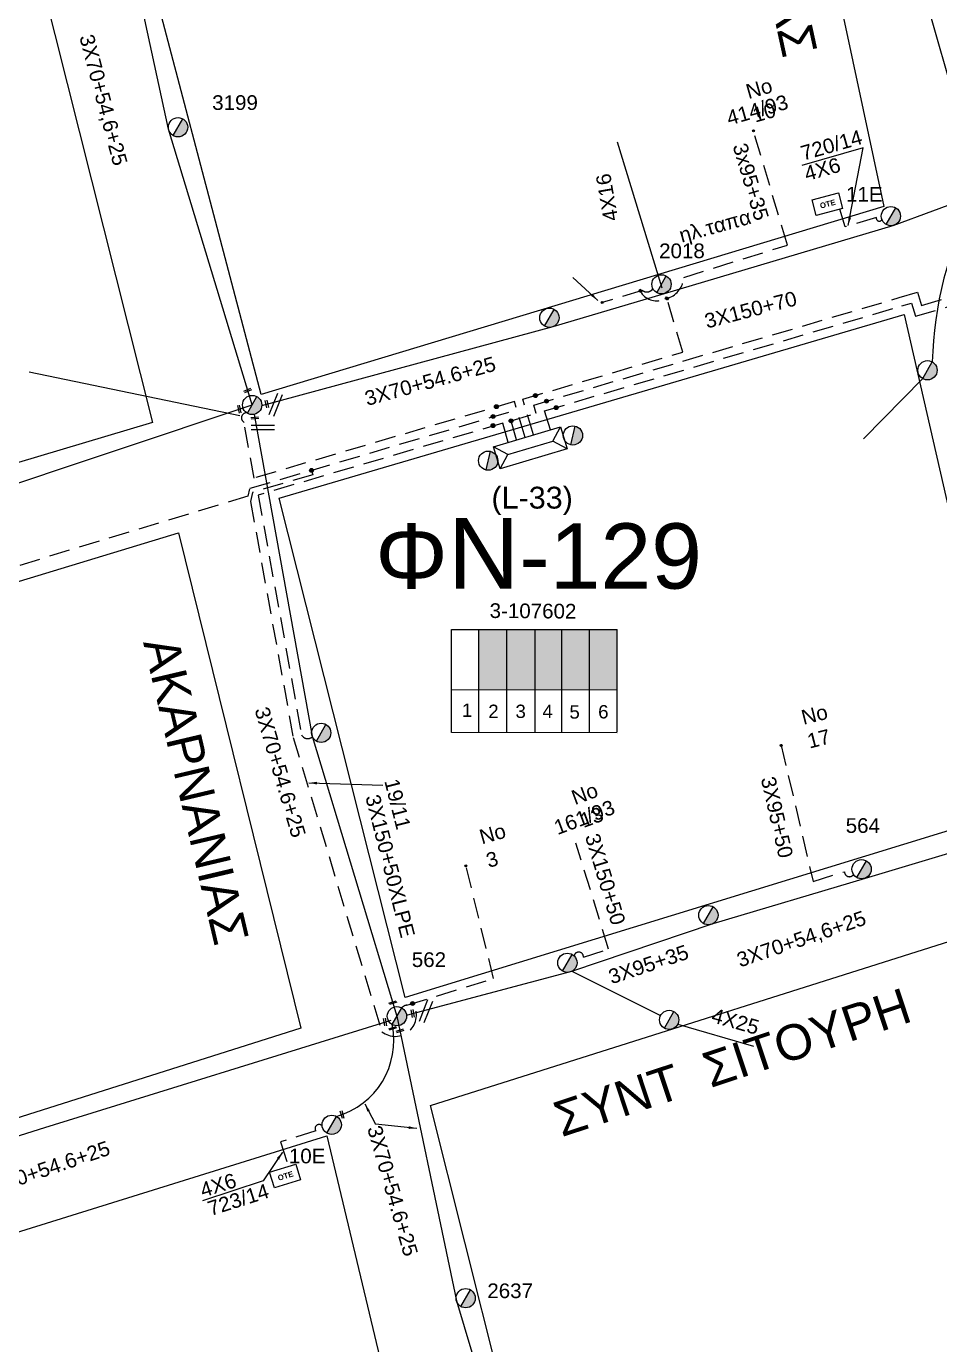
# Model space of a CAD drawing. Header units: millimetres. Extents: x 1421 to 13344, y 800 to 1949.
# Drawn here: x 12347.6 to 12459.4, y 1615 to 1776.6 of the extents above; entities that cross this region are included whole.
import ezdxf

# ---------------------------------------------------------------- set-up
doc = ezdxf.new("R2010")
doc.units = ezdxf.units.MM
doc.linetypes.add('DASHED', pattern=[19.05, 12.7, -6.35])
for name, color, linetype in [('Pillar OTE', 7, 'Continuous'), ('Άγνωστα', 7, 'Continuous'), ('Γυμνά εναέρια ΧΤ (3Φ)   4x50CU', 7, 'Continuous'), ('Εναέρια παροχή ΧΤ 4x16', 7, 'SYN_LINE'), ('Εναέρια παροχή ΧΤ 4x25', 7, 'SYN_LINE'), ('Επιγραφές - Σχήματα', 7, 'Continuous'), ('Καλωδια Χ.Τ 3x95+35', 7, 'DASHED'), ('Καλωδια ΧΤ  3X95+50', 7, 'Continuous'), ('Καλώδια ΧΤ   3x150+50CU', 7, 'DASHED'), ('Καλώδια ΧΤ   3x150AL+50CU', 7, 'DASHED'), ('Μηχανική τομή', 7, 'Continuous'), ('Στύλος ΦΜ', 7, 'Continuous'), ('Στύλος ΦΜ @ 1', 7, 'Continuous'), ('Συνδέσεις', 7, 'Continuous'), ('Συνεστραμμένα ΧΤ   3x70+54.6+25 AL', 7, 'SYN_LINE'), ('Τομή', 7, 'Continuous'), ('Υποσταθμός εναέριος 2 στύλων', 7, 'Continuous'), ('Υποσταθμός πόλεως', 7, 'Continuous'), ('Υπόβαθρο ΔΕΗ', 7, 'Continuous'), ('Υπόγεια καλώδια Παροχών ΧΤ   4x6', 7, 'DASHED')]:
    doc.layers.add(name, color=color, linetype=linetype)
doc.styles.add('arial', font='ARIAL.TTF')
doc.styles.get("Standard").update_dxf_attribs({"font": 'ARIAL.TTF'})
doc.linetypes.add('SYN_LINE', pattern='A,0.5,-0.0001,["/\\/\\/\\/",Standard,S=0.1,R=0,X=0,Y=-0.05],-0.25', length=0.7501)
doc.dimstyles.new('ISO-25', dxfattribs={"dimtxt": 2.5, "dimasz": 2.5, "dimexe": 1.25, "dimexo": 0.625, "dimtad": 1, "dimtxsty": 'Standard', "dimcen": 2.5, "dimadec": 0, "dimazin": 0, "dimtfac": 1, "dimtmove": 0, "dimatfit": 3, "dimfxl": 1, "dimarcsym": 0})

# ---------------------------------------------------------------- blocks, each defined once
blk = doc.blocks.new('ΥΠΑΡΧΩΝ ΤΣΙΜΕΝΤΕΝΙΟΣ ΣΤΥΛΟΣ')
at = {"layer": 'Στύλος ΦΜ'}
blk.add_hatch(color=7, dxfattribs=at).paths.add_polyline_path([(-1.29, -2.28, 0.574793), (2.62, 0, 0.268822), (1.3, 2.27)])
at = {"layer": 'Στύλος ΦΜ', "color": 7}
blk.add_line((-1.29, -2.28), (1.3, 2.27), dxfattribs=at)
blk.add_circle((0, 0), 2.62, dxfattribs=at)
at = {"layer": 'Στύλος ΦΜ', "flags": 4}
for tag, p in [('ΑΡΙΘΜΟΣ', (-4.68, 8.05)), ('ΤΥΠΟΣ', (-4.91, 3.03))]:
    blk.add_attdef(tag, p, '', height=4, dxfattribs=at)
blk = doc.blocks.new('_ΣΥΝΔΕΣΗ')
at = {"layer": 'Συνδέσεις', "linetype": 'SYN_LINE', "ltscale": 40}
blk.add_hatch(color=256, dxfattribs=at).paths.add_polyline_path([(0.5, -0.01, 1), (-0.5, -0.01, 1)])
at = {"layer": 'Συνδέσεις'}
blk.add_circle((0, -0.01), 0.5, dxfattribs=at)
blk = doc.blocks.new('ΜΗΧΑΝΙΚΗ ΤΟΜΗ')
at = {"layer": 'Μηχανική τομή', "ltscale": 40}
for p, q in [((-1.89, 0.78), (1.89, 0.78)), ((1.89, 0), (-1.89, 0))]:
    blk.add_line(p, q, dxfattribs=at)
blk = doc.blocks.new('ΤΟΜΗ')
at = {"layer": 'Τομή', "ltscale": 40}
for p, q in [((-5.68, 0), (5.68, 0)), ((5.68, -2.33), (-5.68, -2.33))]:
    blk.add_line(p, q, dxfattribs=at)
blk = doc.blocks.new('TSONTA XT1')
at = {"ltscale": 40}
h = blk.add_hatch(color=256, dxfattribs=at)
h.dxf.hatch_style = 1
h.paths.add_polyline_path([(595.96, 2487.66), (597.07, 2488.77), (595.96, 2489.87), (594.85, 2488.77)])
blk.add_lwpolyline([(594.85, 2488.77), (595.96, 2489.87), (597.07, 2488.77), (595.96, 2487.66)], close=True, dxfattribs=at)
blk = doc.blocks.new('PILLAR ΟΤΕ')
at = {"layer": 'Pillar OTE', "ltscale": 40}
blk.add_lwpolyline([(-3.31, 2.02), (3.39, 2.02), (3.39, -1.99), (-3.31, -1.99)], close=True, dxfattribs=at)
at = {"layer": 'Pillar OTE', "insert": (-1.81, 0.71), "char_height": 1.3575, "width": 109.961, "attachment_point": 1}
blk.add_mtext('{\\fArial|b1|i0|c161|p34;OTE}', dxfattribs=at)
blk = doc.blocks.new('ΥΠΟΣΤΑΘΜΟΣ ΕΝΑΕΡΙΟΣ ΕΠΙ 2 ΣΤΥΛΩΝ')
at = {"layer": 'Υποσταθμός εναέριος 2 στύλων', "linetype": 'Continuous'}
for points in [[(-11.97, -2.11, 0.574793), (-8.45, -0.07, 0.268822), (-9.64, 1.98)], [(9.68, -2.15, 0.574793), (13.19, -0.1, 0.268822), (12.01, 1.95)]]:
    blk.add_hatch(color=256, dxfattribs=at).paths.add_polyline_path(points)
for p, q in [((-11.97, -2.11), (-9.64, 1.98)), ((9.68, -2.15), (12.01, 1.95))]:
    blk.add_line(p, q, dxfattribs=at)
for centre in [(-10.81, -0.07), (10.84, -0.1)]:
    blk.add_circle(centre, 2.36, dxfattribs=at)
at = {"layer": 'Υποσταθμός πόλεως', "linetype": 'Continuous', "ltscale": 40}
blk.add_lwpolyline([(-8.57, 2.82), (8.57, 2.82), (8.57, -2.82), (-8.57, -2.82)], close=True, dxfattribs=at)
for points in [[(-5.75, 0), (-8.57, 2.82)], [(-8.57, -2.82), (-5.75, 0)], [(-5.75, 0), (5.75, 0)], [(5.75, 0), (8.57, 2.82)], [(8.57, -2.82), (5.75, 0)]]:
    blk.add_lwpolyline(points, dxfattribs=at)
at = {"layer": 'Υποσταθμός εναέριος 2 στύλων', "ltscale": 40, "flags": 1}
for tag, p in [('ΜΕΤΑΣΧΗΜΑΤΙΣΜΟΣ', (14.09, 2.51)), ('ΙΣΧΥΣ', (14.07, -0.28)), ('ΑΡΙΘΜΟΣ', (14.19, -3))]:
    blk.add_attdef(tag, p, '', height=1.8, dxfattribs=at)

msp = doc.modelspace()

# ---------------------------------------------------------------- hatches: boundary and pattern name
at = {"layer": 'Καλώδια ΧΤ   3x150+50CU', "linetype": 'DASHED', "ltscale": 0.2}
h = msp.add_hatch(color=173, dxfattribs=at)
h.dxf.hatch_style = 1
h.paths.add_polyline_path([(12406.44746, 1702.66178), (12403.00758, 1702.662), (12403.00712, 1695.30141), (12406.447, 1695.29806)])
h = msp.add_hatch(color=30, dxfattribs=at)
h.dxf.hatch_style = 1
h.paths.add_polyline_path([(12409.88703, 1702.66157), (12406.44746, 1702.66178), (12406.447, 1695.29806), (12409.88656, 1695.29472)])
h = msp.add_hatch(color=1, dxfattribs=at)
h.dxf.hatch_style = 1
h.paths.add_polyline_path([(12413.18458, 1702.66136), (12409.88703, 1702.66157), (12409.88656, 1695.29472), (12413.18412, 1695.29152)])
h = msp.add_hatch(color=5, dxfattribs=at)
h.dxf.hatch_style = 1
h.paths.add_polyline_path([(12416.57058, 1702.66115), (12413.18458, 1702.66136), (12413.18412, 1695.29152), (12416.57012, 1695.28823)])
h = msp.add_hatch(color=85, dxfattribs=at)
h.dxf.hatch_style = 1
h.paths.add_polyline_path([(12416.57058, 1702.66115), (12416.57012, 1695.28823), (12419.96676, 1695.28493), (12419.96722, 1702.66093)])

# ---------------------------------------------------------------- linework, layer by layer
at = {"layer": 'Pillar OTE', "ltscale": 40}
for points in [[(12399.67888, 1690.02192), (12399.67967, 1702.6622), (12419.96722, 1702.66093)], [(12403.00679, 1690.01952), (12403.00758, 1702.662)], [(12406.44667, 1690.01609), (12406.44746, 1702.66178)], [(12409.88623, 1690.01265), (12409.88703, 1702.66157)], [(12413.18379, 1690.00936), (12413.18458, 1702.66136)], [(12416.56979, 1690.00598), (12416.57058, 1702.66115)], [(12419.96644, 1690.12501), (12419.96722, 1702.66093)], [(12399.67921, 1695.30464), (12419.96676, 1695.28493)], [(12419.96643, 1689.99318), (12419.96643, 1689.99318), (12399.67888, 1690.02284)]]:
    msp.add_lwpolyline(points, dxfattribs=at)
at = {"layer": 'Άγνωστα', "color": 27}
msp.add_lwpolyline([(12347.94312, 1734.23748), (12373.75653, 1728.88312)], dxfattribs=at)
at = {"layer": 'Άγνωστα', "color": 173, "ltscale": 20}
msp.add_lwpolyline([(12457.36788, 1733.40595), (12450.11464, 1726.01397)], dxfattribs=at)
at = {"layer": 'Άγνωστα', "color": 6, "linetype": 'SYN_LINE', "ltscale": 15}
msp.add_lwpolyline([(12414.40103, 1660.7743), (12425.26185, 1655.34005)], dxfattribs=at)
at = {"layer": 'Γυμνά εναέρια ΧΤ (3Φ)   4x50CU', "color": 173, "linetype": 'Continuous', "ltscale": 0.2}
msp.add_arc((12503.25607, 1734.41761), 44.72898, 152.0885037, 178.6777898, dxfattribs=at)
at = {"layer": 'Εναέρια παροχή ΧΤ 4x16', "color": 173, "ltscale": 20}
msp.add_lwpolyline([(12425.47059, 1744.50168), (12420.00907, 1762.38316)], dxfattribs=at)
at = {"layer": 'Εναέρια παροχή ΧΤ 4x25', "color": 6, "linetype": 'SYN_LINE', "ltscale": 8}
msp.add_lwpolyline([(12427.36841, 1654.28603), (12436.65807, 1651.59513)], dxfattribs=at)
at = {"layer": 'Καλωδια Χ.Τ 3x95+35', "color": 173, "linetype": 'DASHED', "ltscale": 0.2}
msp.add_lwpolyline([(12426.25924, 1743.28825, 0.302566438), (12428.09367, 1745.81514), (12440.79311, 1749.77792), (12436.64111, 1763.78353)], format="xyb", dxfattribs=at)
at = {"layer": 'Καλωδια ΧΤ  3X95+50', "color": 6, "linetype": 'DASHED', "ltscale": 0.2}
msp.add_lwpolyline([(12440.03714, 1688.45942), (12443.93504, 1671.78805), (12447.79419, 1672.97491, 0.764872574), (12448.89093, 1672.64487)], format="xyb", dxfattribs=at)
at = {"layer": 'Καλώδια ΧΤ   3x150+50CU', "color": 30, "linetype": 'DASHED', "ltscale": 0.2}
msp.add_lwpolyline([(12406.95336, 1728.23733), (12410.03294, 1729.14305), (12410.03294, 1729.14305), (12410.03294, 1729.14305), (12409.73103, 1730.16957), (12454.50237, 1743.33706), (12456.739, 1743.99487), (12457.21594, 1742.37319), (12464.36807, 1744.47666), (12464.57587, 1743.77011)], dxfattribs=at)
at = {"layer": 'Καλώδια ΧΤ   3x150+50CU', "color": 173, "linetype": 'DASHED', "ltscale": 0.2}
msp.add_lwpolyline([(12424.33788, 1744.41558, -0.418911796), (12423.02266, 1744.22168), (12418.10801, 1742.73908)], format="xyb", dxfattribs=at)
msp.add_lwpolyline([(12409.69045, 1726.51532), (12408.4026, 1730.89419), (12427.97391, 1736.65022), (12426.0424, 1743.21764)], dxfattribs=at)
at = {"layer": 'Καλώδια ΧΤ   3x150+50CU', "color": 1, "linetype": 'DASHED', "ltscale": 0.2}
msp.add_lwpolyline([(12411.76397, 1727.13608), (12411.05946, 1729.44495), (12454.80427, 1742.31054), (12456.01438, 1742.66644), (12456.49132, 1741.04476), (12463.15689, 1743.00513, 0.453593431), (12465.12587, 1741.92472), (12471.39665, 1708.68259), (12477.92874, 1684.13798)], format="xyb", dxfattribs=at)
at = {"layer": 'Καλώδια ΧΤ   3x150+50CU', "color": 5, "linetype": 'DASHED', "ltscale": 0.2}
msp.add_lwpolyline([(12408.66538, 1726.20845), (12407.37607, 1730.59228), (12375.48627, 1721.21332), (12374.25287, 1728.04575, -0.760897015), (12374.55426, 1729.22433)], format="xyb", dxfattribs=at)
at = {"layer": 'Καλώδια ΧΤ   3x150+50CU', "color": 30, "linetype": 'DASHED', "ltscale": 0.2}
for points in [[(12407.63958, 1725.90135), (12406.65146, 1729.26385), (12374.91949, 1719.90718), (12374.72453, 1719.01527), (12311.92947, 1699.92338, -1.104831765), (12306.41416, 1698.24846), (12296.86151, 1695.34747)], [(12382.51122, 1722.16408), (12382.66757, 1721.63245), (12375.29764, 1719.46491), (12375.04942, 1718.32631), (12380.26519, 1689.43352), (12391.12245, 1653.37093, 0.855940643), (12394.93317, 1656.83975)], [(12393.56121, 1656.28393, -0.224986132), (12394.20076, 1656.6145), (12404.82, 1659.88039), (12401.41108, 1673.7492)]]:
    msp.add_lwpolyline(points, format="xyb", dxfattribs=at)
at = {"layer": 'Καλώδια ΧΤ   3x150+50CU', "color": 85, "linetype": 'DASHED', "ltscale": 0.2}
msp.add_lwpolyline([(12406.61813, 1725.59555), (12405.92684, 1727.93542), (12375.9914, 1719.13125), (12381.29894, 1689.73014, 0.484655608), (12382.61103, 1689.49811)], format="xyb", dxfattribs=at)
at = {"layer": 'Καλώδια ΧΤ   3x150+50CU', "color": 6, "linetype": 'DASHED', "ltscale": 0.2}
msp.add_lwpolyline([(12414.67863, 1662.65478, -0.945844263), (12415.8142, 1662.51148), (12418.90552, 1663.4622), (12414.90566, 1676.46797)], format="xyb", dxfattribs=at)
at = {"layer": 'Καλώδια ΧΤ   3x150+50CU', "color": 173, "linetype": 'DASHED', "ltscale": 0.2}
msp.add_arc((12424.80499, 1745.32183), 2.37648, 215.4663678, 295.5486015, dxfattribs=at)
at = {"layer": 'Συνεστραμμένα ΧΤ   3x70+54.6+25 AL', "color": 173, "linetype": 'SYN_LINE', "ltscale": 20}
for points in [[(12464.24107, 1757.32674), (12455.20895, 1788.82192), (12448.32603, 1824.53156), (12395.21186, 1810.2097), (12358.77109, 1798.33119)], [(12376.42202, 1730.12237), (12412.1095, 1739.78398), (12425.74407, 1743.84236), (12453.88277, 1752.22062)]]:
    msp.add_lwpolyline(points, dxfattribs=at)
at = {"layer": 'Συνεστραμμένα ΧΤ   3x70+54.6+25 AL', "color": 5, "linetype": 'SYN_LINE', "ltscale": 20}
msp.add_lwpolyline([(12284.87618, 1702.55973), (12311.05165, 1710.00399), (12341.34695, 1718.87622), (12375.24783, 1730.17658), (12365.01716, 1763.97255), (12357.60605, 1798.1733), (12354.06707, 1820.83218), (12354.06707, 1820.83218)], dxfattribs=at)
at = {"layer": 'Συνεστραμμένα ΧΤ   3x70+54.6+25 AL', "color": 173, "linetype": 'SYN_LINE', "ltscale": 8}
msp.add_lwpolyline([(12453.73038, 1752.17525), (12463.45463, 1755.78298)], dxfattribs=at)
at = {"layer": 'Συνεστραμμένα ΧΤ   3x70+54.6+25 AL', "color": 85, "linetype": 'SYN_LINE', "ltscale": 20}
msp.add_lwpolyline([(12375.47596, 1729.02286), (12382.59354, 1689.59503), (12392.97792, 1655.26075), (12400.26389, 1620.38923), (12408.48023, 1592.87851)], dxfattribs=at)
at = {"layer": 'Συνεστραμμένα ΧΤ   3x70+54.6+25 AL', "color": 6, "linetype": 'SYN_LINE', "ltscale": 20}
msp.add_lwpolyline([(12394.14429, 1655.40837), (12414.40103, 1660.7743), (12431.7095, 1666.63313), (12450.35502, 1672.19887), (12480.87076, 1681.35436), (12515.27712, 1691.60016), (12554.28812, 1705.11878)], dxfattribs=at)
at = {"layer": 'Συνεστραμμένα ΧΤ   3x70+54.6+25 AL', "color": 30, "ltscale": 20}
msp.add_lwpolyline([(12305.57637, 1627.6706), (12349.87622, 1641.61426), (12392.28589, 1654.78568)], dxfattribs=at)
at = {"layer": 'Συνεστραμμένα ΧΤ   3x70+54.6+25 AL', "linetype": 'SYN_LINE', "ltscale": 15}
msp.add_arc((12382.91329, 1652.28845), 9.6796, 285.9724109, 11.6167001, dxfattribs=at)
at = {"layer": 'Υπόβαθρο ΔΕΗ'}
for points in [[(12359.17527, 1796.79157), (12438.5758, 1820.2768), (12452.62004, 1754.48463), (12376.35252, 1731.47703), (12359.17527, 1796.79157)], [(12264.64563, 1769.65179), (12346.58628, 1793.46529), (12363.05806, 1728.03209), (12284.78405, 1704.64559), (12264.64563, 1769.65179)], [(12450.09155, 1761.67474), (12442.57257, 1759.52828)], [(12378.53459, 1718.7639), (12455.10618, 1741.28401), (12468.96121, 1680.60847), (12393.99398, 1657.55268), (12378.53459, 1718.7639)], [(12288.69392, 1690.92016), (12366.22144, 1714.49124), (12381.18773, 1653.79943), (12306.99027, 1630.27985), (12288.69392, 1690.92016)], [(12397.10806, 1644.30454), (12471.90931, 1668.02725), (12482.47146, 1621.12011), (12449.62184, 1609.27249), (12409.70552, 1594.07223), (12397.10806, 1644.30454)], [(12310.72509, 1617.63352), (12384.39844, 1640.58737), (12396.7008, 1588.94246), (12328.17749, 1560.13246), (12310.72509, 1617.63352)], [(12376.60505, 1635.08168), (12369.16289, 1632.63605)]]:
    msp.add_lwpolyline(points, dxfattribs=at)
at = {"layer": 'Υπόγεια καλώδια Παροχών ΧΤ   4x6', "color": 173, "linetype": 'DASHED', "ltscale": 0.2}
msp.add_lwpolyline([(12452.37577, 1752.89163, -0.877605157), (12451.69212, 1753.16019), (12447.86258, 1752.00493), (12447.21113, 1754.1644)], format="xyb", dxfattribs=at)
at = {"layer": 'Υπόγεια καλώδια Παροχών ΧΤ   4x6', "linetype": 'DASHED', "ltscale": 0.2}
msp.add_lwpolyline([(12383.8192, 1641.8453, 0.902710072), (12383.03042, 1641.20856), (12378.73412, 1639.87), (12379.6777, 1636.84145)], format="xyb", dxfattribs=at)

# ---------------------------------------------------------------- block references
at = {"layer": 'Pillar OTE'}
for p, xscale, yscale, zscale, rotation in [((12445.67034, 1754.77905), 0.5, 0.5, 0.5, 14.92230985789626), ((12379.26907, 1635.66164), 0.4999999999999999, 0.4999999999999999, 0.4999999999999999, 17.16128364859511)]:
    msp.add_blockref('PILLAR ΟΤΕ', p, dxfattribs=dict(at, xscale=xscale, yscale=yscale, zscale=zscale, rotation=rotation))
at = {"layer": 'Μηχανική τομή'}
for p, xscale, yscale, zscale, rotation in [((12374.73868, 1731.85851), 0.25, 0.25, 0.25, 22.67356193003151), ((12377.13278, 1730.3148), 0.249999999999919, 0.249999999999919, 0.249999999999919, 101.9574263606144), ((12373.77172, 1729.68454), 0.249999999999919, 0.249999999999919, 0.249999999999919, 101.9574263606144), ((12375.58879, 1728.48169), 0.25, 0.25, 0.25, 5.831518046542832), ((12392.50355, 1656.82915), 0.25, 0.25, 0.25, 17.86561226362529), ((12394.80624, 1655.58371), 0.2500000000001928, 0.2500000000001928, 0.2500000000001928, 278.9517174176443), ((12391.42277, 1654.53289), 0.2500000000001928, 0.2500000000001928, 0.2500000000001928, 278.9517174176443), ((12392.49051, 1653.69252), 0.25, 0.25, 0.25, 17.86561226362529), ((12393.37218, 1653.37375), 0.25, 0.25, 0.25, 17.86561226362529), ((12386.3487, 1643.239), 0.25, 0.25, 0.25, 107.0107382808798)]:
    msp.add_blockref('ΜΗΧΑΝΙΚΗ ΤΟΜΗ', p, dxfattribs=dict(at, xscale=xscale, yscale=yscale, zscale=zscale, rotation=rotation))
at = {"layer": 'Στύλος ΦΜ @ 1', "ltscale": 40}
ref = msp.add_blockref('ΥΠΑΡΧΩΝ ΤΣΙΜΕΝΤΕΝΙΟΣ ΣΤΥΛΟΣ', (12366.17043, 1764.21151), dxfattribs=dict(at, xscale=0.4499999999998181, yscale=0.4499999999998181, zscale=0.4499999999998181))
ref.add_attrib('ΤΥΠΟΣ', '3199', (12370.35389, 1766.33646), dxfattribs={"layer": 'Στύλος ΦΜ', "height": 1.8, "flags": 4})
ref = msp.add_blockref('ΥΠΑΡΧΩΝ ΤΣΙΜΕΝΤΕΝΙΟΣ ΣΤΥΛΟΣ', (12453.47124, 1753.32415), dxfattribs=dict(at, xscale=0.4499999999998181, yscale=0.4499999999998181, zscale=0.4499999999998181))
ref.add_attrib('ΑΡΙΘΜΟΣ', '11Ε', (12447.97488, 1755.10228), dxfattribs={"layer": 'Στύλος ΦΜ', "height": 1.8, "flags": 4})
ref = msp.add_blockref('ΥΠΑΡΧΩΝ ΤΣΙΜΕΝΤΕΝΙΟΣ ΣΤΥΛΟΣ', (12425.38085, 1744.96272), dxfattribs=dict(at, xscale=0.4499999999998181, yscale=0.4499999999998181, zscale=0.4499999999998181))
ref.add_attrib('ΤΥΠΟΣ', '2018', (12425.08612, 1748.16779), dxfattribs={"layer": 'Στύλος ΦΜ', "height": 1.8, "flags": 4})
at = {"layer": 'Στύλος ΦΜ @ 1', "ltscale": 40, "xscale": 0.4499999999998181, "yscale": 0.4499999999998181, "zscale": 0.4499999999998181}
for p in [(12411.64986, 1740.86836), (12457.95344, 1734.42784), (12375.24556, 1730.17787), (12383.70246, 1689.99179), (12431.11874, 1667.65202), (12413.85172, 1661.81612), (12426.31513, 1654.81304)]:
    msp.add_blockref('ΥΠΑΡΧΩΝ ΤΣΙΜΕΝΤΕΝΙΟΣ ΣΤΥΛΟΣ', p, dxfattribs=at)
at = {"layer": 'Στύλος ΦΜ @ 1', "ltscale": 40}
ref = msp.add_blockref('ΥΠΑΡΧΩΝ ΤΣΙΜΕΝΤΕΝΙΟΣ ΣΤΥΛΟΣ', (12449.88386, 1673.27829), dxfattribs=dict(at, xscale=0.4499999999998181, yscale=0.4499999999998181, zscale=0.4499999999998181))
ref.add_attrib('ΤΥΠΟΣ', '564', (12447.93438, 1677.73116), dxfattribs={"layer": 'Στύλος ΦΜ', "height": 1.8, "flags": 4})
ref = msp.add_blockref('ΥΠΑΡΧΩΝ ΤΣΙΜΕΝΤΕΝΙΟΣ ΣΤΥΛΟΣ', (12392.97565, 1655.26204), dxfattribs=dict(at, xscale=0.4499999999998181, yscale=0.4499999999998181, zscale=0.4499999999998181))
ref.add_attrib('ΤΥΠΟΣ', '562', (12394.79928, 1661.29536), dxfattribs={"layer": 'Στύλος ΦΜ', "height": 1.8, "flags": 4})
ref = msp.add_blockref('ΥΠΑΡΧΩΝ ΤΣΙΜΕΝΤΕΝΙΟΣ ΣΤΥΛΟΣ', (12384.99131, 1641.96065), dxfattribs=dict(at, xscale=0.4499999999998181, yscale=0.4499999999998181, zscale=0.4499999999998181))
ref.add_attrib('ΑΡΙΘΜΟΣ', '10Ε', (12379.74435, 1637.23727), dxfattribs={"layer": 'Στύλος ΦΜ', "height": 1.8, "flags": 4})
ref = msp.add_blockref('ΥΠΑΡΧΩΝ ΤΣΙΜΕΝΤΕΝΙΟΣ ΣΤΥΛΟΣ', (12401.39644, 1620.71246), dxfattribs=dict(at, xscale=0.4499999999998181, yscale=0.4499999999998181, zscale=0.4499999999998181))
ref.add_attrib('ΤΥΠΟΣ', '2637', (12404.04488, 1620.71482), dxfattribs={"layer": 'Στύλος ΦΜ', "height": 1.8, "flags": 4})
at = {"layer": 'Συνδέσεις'}
for p, xscale, yscale, zscale in [((12436.64111, 1763.78353), 0.25, 0.25, 0.25), ((12418.10801, 1742.73908), 0.25, 0.25, 0.25), ((12409.93656, 1731.32874), 0.4777242751394019, 0.4777242751394019, 0.4777242751394019), ((12411.28986, 1730.64461), 0.4777242751394019, 0.4777242751394019, 0.4777242751394019), ((12404.75714, 1728.76781), 0.4777242751394019, 0.4777242751394019, 0.4777242751394019), ((12405.15978, 1729.97511), 0.4777242751394019, 0.4777242751394019, 0.4777242751394019), ((12412.47605, 1729.84562), 0.4777242751394019, 0.4777242751394019, 0.4777242751394019), ((12404.73884, 1727.65197), 0.4777242751394019, 0.4777242751394019, 0.4777242751394019), ((12406.95336, 1728.23733), 0.4777242751394019, 0.4777242751394019, 0.4777242751394019), ((12382.51122, 1722.16408), 0.4777242751394019, 0.4777242751394019, 0.4777242751394019), ((12440.03714, 1688.45942), 0.25, 0.25, 0.25), ((12401.42829, 1673.69325), 0.25, 0.25, 0.25), ((12394.89544, 1656.82815), 0.4777242751394019, 0.4777242751394019, 0.4777242751394019)]:
    msp.add_blockref('_ΣΥΝΔΕΣΗ', p, dxfattribs=dict(at, xscale=xscale, yscale=yscale, zscale=zscale))
at = {"layer": 'Συνδέσεις', "xscale": 0.2, "yscale": 0.2, "zscale": 0.2}
for p, rotation in [((12450.24017, 1233.06627), 16.5389898235499), ((12434.70909, 1231.48141), 14.43645102625863)]:
    msp.add_blockref('TSONTA XT1', p, dxfattribs=dict(at, rotation=rotation))
at = {"layer": 'Τομή', "xscale": 0.2499999999998873, "yscale": 0.2499999999998873, "zscale": 0.2499999999998873, "rotation": 248.1909067709115}
for p in [(12378.39089, 1730.09184), (12396.79217, 1655.76142)]:
    msp.add_blockref('ΤΟΜΗ', p, dxfattribs=at)
at = {"layer": 'Τομή', "xscale": 0.25, "yscale": 0.25, "zscale": 0.25}
msp.add_blockref('ΤΟΜΗ', (12376.54378, 1727.70594), dxfattribs=at)
at = {"layer": 'Υποσταθμός εναέριος 2 στύλων', "xscale": 0.4999999999999998, "yscale": 0.4999999999999998, "zscale": 0.4999999999999998, "rotation": 16.66633376610643}
msp.add_blockref('ΥΠΟΣΤΑΘΜΟΣ ΕΝΑΕΡΙΟΣ ΕΠΙ 2 ΣΤΥΛΩΝ', (12409.32189, 1724.93557), dxfattribs=at)

# ---------------------------------------------------------------- texts
at = {"ltscale": 40, "char_height": 4, "width": 67.4273804, "attachment_point": 1, "style": 'arial'}
for s, insert, rotation in [('{\\H1.083x;EYPYTANIAΣ}', (12436.51333, 1810.3367), 282.2564646), ('{\\H1.083x;AKAPNANIAΣ}', (12366.10154, 1702.08467), 283.2579876), ('{\\H1.083x;ΣYNT  ΣITOYPH}', (12411.77493, 1644.534), 18.3073137)]:
    msp.add_mtext(s, dxfattribs=dict(at, insert=insert, rotation=rotation))
at = {"ltscale": 30, "char_height": 1.63441, "width": 11.2572904, "attachment_point": 1}
for s, insert in [('1', (12400.92504, 1693.58324)), ('2', (12404.16351, 1693.44978)), ('3', (12407.49409, 1693.44978)), ('4', (12410.7976, 1693.44978)), ('5', (12414.10111, 1693.3686)), ('6', (12417.62124, 1693.39566))]:
    msp.add_mtext(s, dxfattribs=dict(at, insert=insert))
at = {"layer": 'Άγνωστα', "color": 7, "char_height": 1.8, "attachment_point": 1}
for s, gutter_width, insert, rotation in [('3X70+54,6+25', 12.5, (12355.8037, 1775.7684), 284.8225658), ('414/93', 1.44412, (12433.16588, 1766.15172), 15.8460991), ('720/14', 1.44412, (12442.23699, 1761.84547), 15.8460991), ('4Χ6', 1.44412, (12442.67388, 1759.32499), 15.8460991), ('3X150+70', 12.5, (12430.48732, 1741.28144), 14.5184577), ('3X70+54.6+25', 12.5, (12388.85604, 1731.78614), 15.3723876), ('3-107602', 12.5, (12404.33702, 1705.87405), 359.569662), ('3X70+54.6+25', 12.5, (12377.25432, 1693.3433), 286.2222233), ('19/11', 12.5, (12393.16441, 1684.54115), 284.1229273), ('3X95+50', 12.5, (12439.28548, 1684.79384), 282.7956834), ('3X150+50XLPE', 12.5, (12390.84174, 1682.60051), 284.1229273), ('161/93', 1.51451, (12412.00834, 1679.14184), 20.5047841), ('3X150+50', 12.5, (12417.71846, 1677.84084), 286.6108582), ('3X70+54,6+25', 12.5, (12434.40426, 1662.93733), 18.8177806), ('3X95+35', 12.5, (12418.68784, 1660.8732), 18.4364762), ('3X70+54.6+25', 12.5, (12391.04969, 1642.04042), 286.0154715), ('2X3X70+54.6+25', 12.5, (12338.90738, 1633.73834), 18.8177806), ('4Χ6', 1.51451, (12368.67777, 1634.74294), 17.5709738), ('723/14', 1.51451, (12369.60576, 1632.47597), 17.5709738)]:
    msp.add_mtext_dynamic_manual_height_columns(s, width=1.8, gutter_width=gutter_width, heights=[0.04535], dxfattribs=dict(at, insert=insert, rotation=rotation))
at = {"layer": 'Άγνωστα', "color": 7}
note = msp.add_mtext_dynamic_manual_height_columns('No ', width=1.8, gutter_width=1.44412, heights=[0.04535, 0], dxfattribs=dict(at, insert=(12432.4151, 1768.50997), char_height=1.8, attachment_point=1, rotation=15.8460991))
for column, words in zip(note.columns.linked_columns, ['10']):
    column.text = words
note = msp.add_mtext_dynamic_manual_height_columns('ηλ.ταπα\\P', width=1.8, gutter_width=12.5, heights=[0.04535, 0], dxfattribs=dict(at, insert=(12413.56843, 1748.00737), char_height=1.8, attachment_point=1, rotation=15.3497355))
for column, words in zip(note.columns.linked_columns, ['\\P']):
    column.text = words
note = msp.add_mtext_dynamic_manual_height_columns('No ', width=1.8, gutter_width=1.91924, heights=[0.04535, 0], dxfattribs=dict(at, insert=(12438.72206, 1691.8127), char_height=1.8, attachment_point=1, rotation=14.0928914))
for column, words in zip(note.columns.linked_columns, ['17']):
    column.text = words
note = msp.add_mtext_dynamic_manual_height_columns('No ', width=1.8, gutter_width=1.51451, heights=[0.04535, 0], dxfattribs=dict(at, insert=(12411.03883, 1681.65229), char_height=1.8, attachment_point=1, rotation=20.5047841))
for column, words in zip(note.columns.linked_columns, ['13']):
    column.text = words
note = msp.add_mtext_dynamic_manual_height_columns('No ', width=1.8, gutter_width=1.71917, heights=[0.04535, 0], dxfattribs=dict(at, insert=(12399.50692, 1677.09218), char_height=1.8, attachment_point=1, rotation=15.8358251))
for column, words in zip(note.columns.linked_columns, ['3']):
    column.text = words
at = {"layer": 'Εναέρια παροχή ΧΤ 4x16', "color": 7, "insert": (12418.31756, 1752.56618), "char_height": 1.8, "attachment_point": 1, "rotation": 99.9082486}
msp.add_mtext_dynamic_manual_height_columns('4X16', width=1.8, gutter_width=12.5, heights=[0.04535], dxfattribs=at)
at = {"layer": 'Εναέρια παροχή ΧΤ 4x25', "color": 7, "insert": (12431.85915, 1656.30661), "char_height": 1.8, "attachment_point": 1, "rotation": 344.1546493}
msp.add_mtext_dynamic_manual_height_columns('4X25', width=1.8, gutter_width=12.5, heights=[0.04535], dxfattribs=at)
at = {"layer": 'Καλώδια ΧΤ   3x150AL+50CU', "color": 7, "insert": (12435.79653, 1762.44777), "char_height": 1.8, "attachment_point": 1, "rotation": 286.6108582}
msp.add_mtext_dynamic_manual_height_columns('3x95+35', width=1.8, gutter_width=12.5, heights=[0.04535], dxfattribs=at)
at = {"layer": 'Υπόβαθρο ΔΕΗ', "attachment_point": 1}
for s, insert, char_height in [('(L-33)', (12404.55428, 1720.15351), 2.674809), ('Φ{\\H1.0833x;N}-129', (12390.3076, 1716.33677), 8)]:
    msp.add_mtext_dynamic_manual_height_columns(s, width=84.657329, gutter_width=12.5, heights=[0], dxfattribs=dict(at, insert=insert, char_height=char_height))

# ---------------------------------------------------------------- leaders
at = {"layer": 'Επιγραφές - Σχήματα', "ltscale": 40}
for points in [[(12448.24585, 1752.18926), (12450.09155, 1761.67474)], [(12417.57635, 1742.99332), (12414.51514, 1745.80921)], [(12382.18322, 1683.86018), (12391.26633, 1683.59393)], [(12389.03559, 1644.53161), (12390.34177, 1642.01842)], [(12395.41149, 1641.52004), (12390.34177, 1642.01842)], [(12378.96835, 1638.61247), (12376.60505, 1635.08168)]]:
    msp.add_leader(points, dimstyle='ISO-25', override={"dimasz": 1, "dimtad": 0}, dxfattribs=at)

doc.saveas('drawing.dxf')
